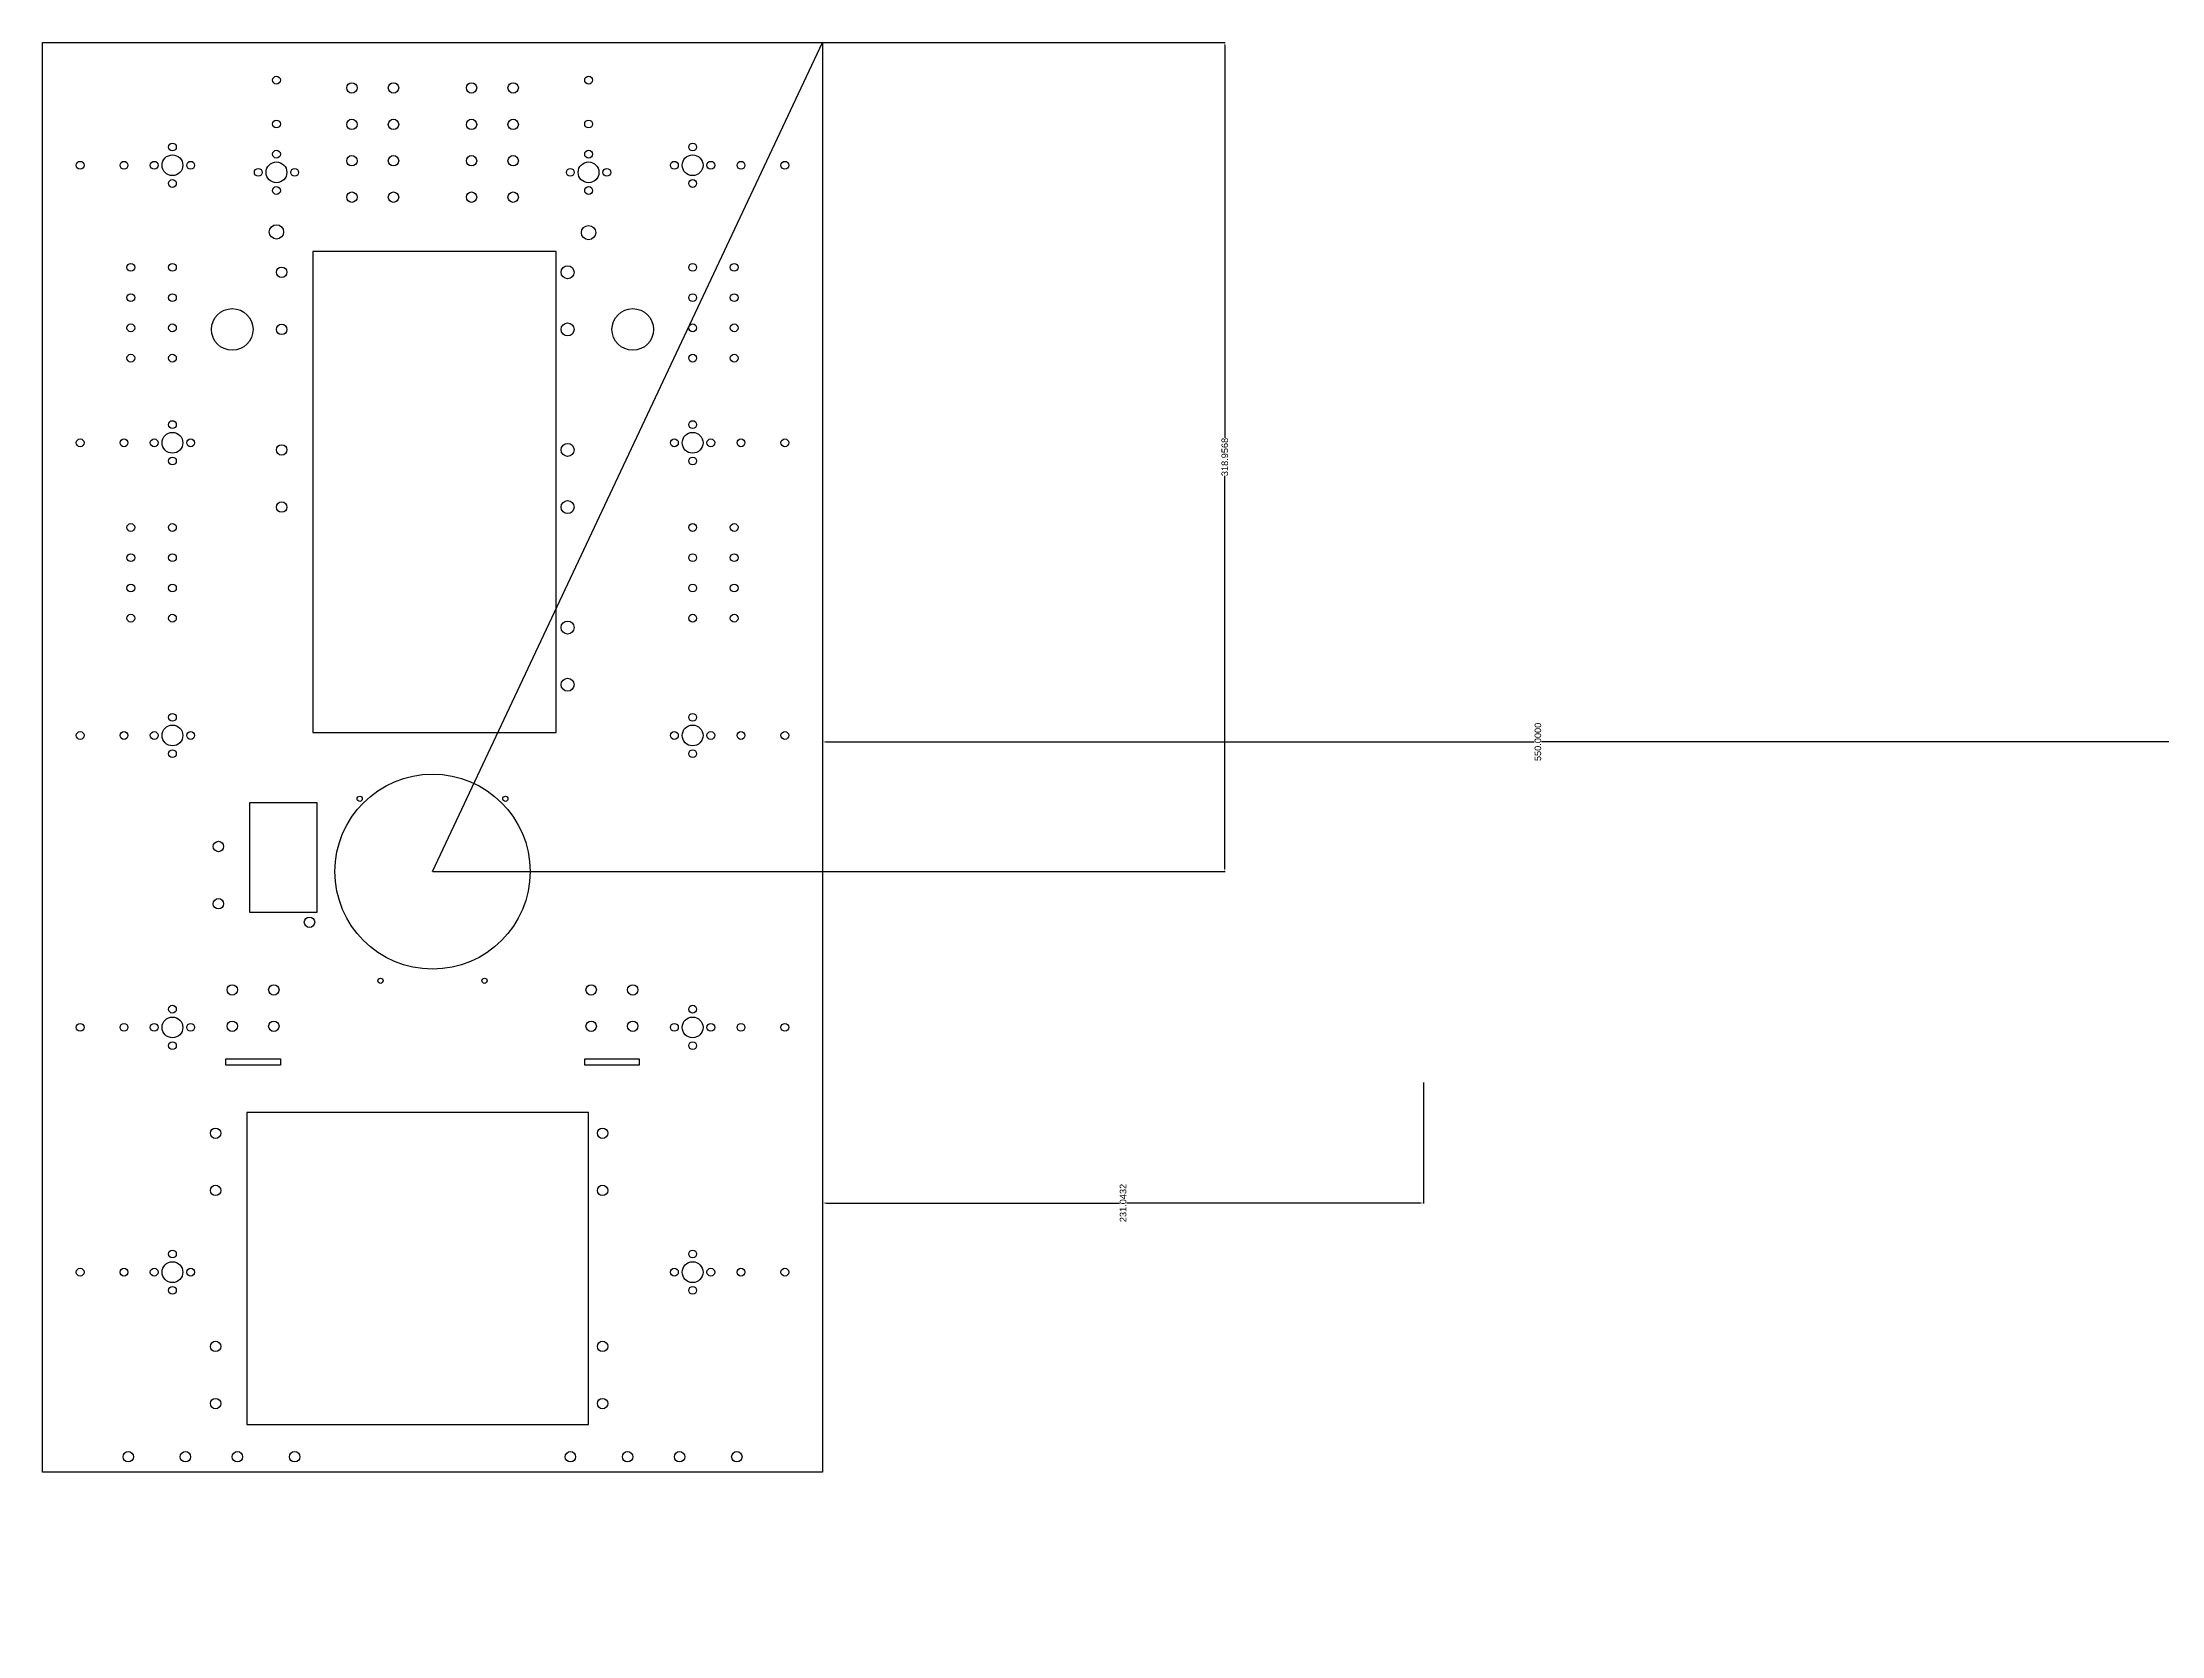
# Model space of a CAD drawing. Header units: millimetres. Extents: x -3146 to 345, y 429 to 1544.
# Drawn here: x -3146 to -2332, y 931 to 1544 of the extents above; entities that cross this region are included whole.
import ezdxf

# ---------------------------------------------------------------- set-up
doc = ezdxf.new("R2010")
doc.units = ezdxf.units.MM
doc.header["$MEASUREMENT"] = 0
doc.styles.get("Standard").update_dxf_attribs({"font": 'arial.ttf'})
doc.dimstyles.get("Standard").update_dxf_attribs({"dimtxt": 2.53, "dimasz": 1.18, "dimexe": 0.18, "dimexo": 0.0625, "dimgap": 0.09, "dimtad": 0, "dimtih": 1, "dimtoh": 1, "dimdec": 4, "dimzin": 0, "dimdsep": 46, "dimtxsty": 'Standard', "dimcen": 0.09, "dimclrd": 2, "dimclre": 2, "dimclrt": 2, "dimadec": 0, "dimazin": 0, "dimtfac": 1, "dimtdec": 4, "dimtofl": 0, "dimtmove": 0, "dimatfit": 3, "dimfxl": 1, "dimtolj": 1, "dimtzin": 0, "dimarcsym": 0})

# ---------------------------------------------------------------- blocks, each defined once
blk = doc.blocks.new('*D55')
at = {"color": 2, "lineweight": -2, "transparency": 16777216}
for p, q in [((-2846.36, 1294.11), (-2846.36, 1274.92)), ((-2296.36, 1294.11), (-2296.36, 1274.92)), ((-2845.18, 1275.1), (-2572.74, 1275.1)), ((-2297.54, 1275.1), (-2569.98, 1275.1)), ((-1734.56, 984.9), (-1734.56, 938.36)), ((-1503.52, 984.9), (-1503.52, 938.36)), ((-1733.38, 938.54), (-1620.42, 938.54)), ((-1504.7, 938.54), (-1617.66, 938.54))]:
    blk.add_line(p, q, dxfattribs=at)
at = {"color": 2, "transparency": 16777216}
for points in [[(-2845.18, 1274.91), (-2845.18, 1275.3), (-2846.36, 1275.1)], [(-2297.54, 1274.91), (-2297.54, 1275.3), (-2296.36, 1275.1)], [(-1733.38, 938.34), (-1733.38, 938.74), (-1734.56, 938.54)], [(-1504.7, 938.34), (-1504.7, 938.74), (-1503.52, 938.54)]]:
    blk.add_solid(points, dxfattribs=at)
at = {"layer": 'Defpoints', "color": 0, "transparency": 16777216}
for p in [(-2846.36, 1294.17), (-2296.36, 1294.17), (-2296.36, 1275.1), (-1734.56, 984.96), (-1503.52, 984.96), (-1734.56, 938.54)]:
    blk.add_point(p, dxfattribs=at)
at = {"color": 2, "transparency": 16777216, "char_height": 2.53, "attachment_point": 5, "rotation": 90}
for s, insert in [('\\A1;550.0000', (-2571.36, 1275.1)), ('\\A1;231.0432', (-1619.04, 938.54))]:
    blk.add_mtext(s, dxfattribs=dict(at, insert=insert))
blk = doc.blocks.new('*D57')
at = {"color": 2, "lineweight": -2, "transparency": 16777216}
for p, q in [((-2846.36, 1144.11), (-2846.36, 1097.57)), ((-2615.31, 1144.11), (-2615.31, 1097.57)), ((-2845.18, 1097.75), (-2732.22, 1097.75)), ((-2616.49, 1097.75), (-2729.45, 1097.75)), ((-1555.86, 984.59), (-1542.2, 984.69)), ((-1555.86, 983.41), (-1555.86, 984.59)), ((-1503.43, 984.96), (-1503.61, 984.96)), ((-1503.52, 984.87), (-1503.52, 985.05))]:
    blk.add_line(p, q, dxfattribs=at)
at = {"color": 2, "transparency": 16777216}
for points in [[(-2845.18, 1097.55), (-2845.18, 1097.95), (-2846.36, 1097.75)], [(-2616.49, 1097.55), (-2616.49, 1097.95), (-2615.31, 1097.75)], [(-1542.2, 984.89), (-1542.2, 984.49), (-1541.02, 984.7)]]:
    blk.add_solid(points, dxfattribs=at)
at = {"layer": 'Defpoints', "color": 0, "transparency": 16777216}
for p in [(-2846.36, 1144.17), (-2615.31, 1144.17), (-2846.36, 1097.75), (-1541.02, 984.7), (-1503.52, 984.96)]:
    blk.add_point(p, dxfattribs=at)
at = {"color": 2, "transparency": 16777216, "char_height": 2.53, "attachment_point": 5, "rotation": 90}
for s, insert in [('\\A1;231.0432', (-2730.84, 1097.75)), ('\\A1;R37.5000', (-1555.86, 975.88))]:
    blk.add_mtext(s, dxfattribs=dict(at, insert=insert))
blk = doc.blocks.new('*D65')
at = {"color": 2, "lineweight": -2, "transparency": 16777216}
for p, q in [((-2846.29, 1544.17), (-2691.55, 1544.17)), ((-2691.73, 1542.99), (-2691.73, 1392)), ((-2691.73, 1226.4), (-2691.73, 1377.39)), ((-2996.29, 1225.22), (-2691.55, 1225.22))]:
    blk.add_line(p, q, dxfattribs=at)
at = {"color": 2, "transparency": 16777216}
for points in [[(-2691.93, 1542.99), (-2691.53, 1542.99), (-2691.73, 1544.17)], [(-2691.93, 1226.4), (-2691.53, 1226.4), (-2691.73, 1225.22)]]:
    blk.add_solid(points, dxfattribs=at)
at = {"layer": 'Defpoints', "color": 0, "transparency": 16777216}
for p in [(-2846.36, 1544.17), (-2996.36, 1225.22), (-2691.73, 1225.22)]:
    blk.add_point(p, dxfattribs=at)
at = {"color": 2, "transparency": 16777216, "insert": (-2691.73, 1384.7), "char_height": 2.53, "attachment_point": 5, "rotation": 90}
blk.add_mtext('\\A1;318.9568', dxfattribs=at)

msp = doc.modelspace()

# ---------------------------------------------------------------- linework, layer by layer
msp.add_line((-2996.35702, 1225.21705), (-2846.35702, 1544.17385))
for points in [[(-3146.35702, 994.17385), (-3146.35702, 1544.17385), (-2846.35702, 1544.17385), (-2846.35702, 994.17385)], [(-3042.35435, 1278.75277), (-2948.75781, 1278.75277), (-2948.75781, 1463.75277), (-3042.35435, 1463.75277)], [(-3066.69526, 1209.64193), (-3040.69526, 1209.64193), (-3040.69526, 1251.64193), (-3066.69526, 1251.64193)], [(-3054.85702, 1150.71705), (-3075.85702, 1150.71705), (-3075.85702, 1153.21705), (-3054.85702, 1153.21705)], [(-2916.85702, 1150.71705), (-2937.85702, 1150.71705), (-2937.85702, 1153.21705), (-2916.85702, 1153.21705)], [(-3067.75794, 1012.58507), (-2936.35702, 1012.58507), (-2936.35702, 1132.58507), (-3067.75794, 1132.58507)]]:
    msp.add_lwpolyline(points, close=True)
for centre, radius in [((-3056.35702, 1529.64385), 1.5), ((-3027.35702, 1526.63383), 2), ((-3011.35702, 1526.63383), 2), ((-2981.35702, 1526.63383), 2), ((-2965.35702, 1526.63383), 2), ((-2936.35702, 1529.64385), 1.5), ((-3056.35702, 1512.77385), 1.5), ((-3027.35702, 1512.63383), 2), ((-3011.35702, 1512.63383), 2), ((-2981.35702, 1512.63383), 2), ((-2965.35702, 1512.63383), 2), ((-2936.35702, 1512.77385), 1.5), ((-3096.35702, 1496.90853), 4), ((-3096.35702, 1503.90853), 1.5), ((-3056.35702, 1501.17385), 1.5), ((-3027.35702, 1498.63383), 2), ((-3011.35702, 1498.63383), 2), ((-2981.35702, 1498.63383), 2), ((-2965.35702, 1498.63383), 2), ((-2936.35702, 1501.17385), 1.5), ((-2896.35702, 1496.90853), 4), ((-2896.35702, 1503.90853), 1.5), ((-3131.82702, 1496.90853), 1.5), ((-3114.95702, 1496.90853), 1.5), ((-3103.35702, 1496.90853), 1.5), ((-3096.35702, 1489.90853), 1.5), ((-3089.35702, 1496.90853), 1.5), ((-3063.35702, 1494.17385), 1.5), ((-3056.35702, 1494.17385), 4), ((-3049.35702, 1494.17385), 1.5), ((-2943.35702, 1494.17385), 1.5), ((-2936.35702, 1494.17385), 4), ((-2929.35702, 1494.17385), 1.5), ((-2903.35702, 1496.90853), 1.5), ((-2896.35702, 1489.90853), 1.5), ((-2889.35702, 1496.90853), 1.5), ((-2877.75702, 1496.90853), 1.5), ((-2860.88702, 1496.90853), 1.5), ((-3056.35702, 1487.17385), 1.5), ((-3027.35702, 1484.63383), 2), ((-3011.35702, 1484.63383), 2), ((-2981.35702, 1484.63383), 2), ((-2965.35702, 1484.63383), 2), ((-2936.35702, 1487.17385), 1.5), ((-3056.35702, 1471.26513), 2.75), ((-2936.35702, 1471.00277), 2.75), ((-3112.35702, 1457.63091), 1.5), ((-3096.35702, 1457.63091), 1.5), ((-2896.35702, 1457.63091), 1.5), ((-2880.35702, 1457.63091), 1.5), ((-3054.35435, 1455.75277), 2), ((-2944.40691, 1455.75277), 2.5), ((-3112.35702, 1445.99543), 1.5), ((-3096.35702, 1445.99543), 1.5), ((-2896.35702, 1445.99543), 1.5), ((-2880.35702, 1445.99543), 1.5), ((-3112.35702, 1434.35995), 1.5), ((-3096.35702, 1434.35995), 1.5), ((-3073.35702, 1433.75277), 8), ((-3054.35435, 1433.75277), 2), ((-2944.40691, 1433.75277), 2.5), ((-2919.35702, 1433.75277), 8), ((-2896.35702, 1434.35995), 1.5), ((-2880.35702, 1434.35995), 1.5), ((-3112.35702, 1422.72448), 1.5), ((-3096.35702, 1422.72448), 1.5), ((-2896.35702, 1422.72448), 1.5), ((-2880.35702, 1422.72448), 1.5), ((-3096.35702, 1390.16083), 4), ((-3096.35702, 1397.16083), 1.5), ((-2896.35702, 1390.16083), 4), ((-2896.35702, 1397.16083), 1.5), ((-3131.82702, 1390.16083), 1.5), ((-3114.95702, 1390.16083), 1.5), ((-3103.35702, 1390.16083), 1.5), ((-3089.35702, 1390.16083), 1.5), ((-3054.35435, 1387.42746), 2), ((-2944.40691, 1387.42746), 2.5), ((-2903.35702, 1390.16083), 1.5), ((-2889.35702, 1390.16083), 1.5), ((-2877.75702, 1390.16083), 1.5), ((-2860.88702, 1390.16083), 1.5), ((-3096.35702, 1383.16083), 1.5), ((-2896.35702, 1383.16083), 1.5), ((-3054.35435, 1365.42746), 2), ((-2944.40691, 1365.42746), 2.5), ((-3112.35702, 1357.59718), 1.5), ((-3096.35702, 1357.59718), 1.5), ((-2896.35702, 1357.59718), 1.5), ((-2880.35702, 1357.59718), 1.5), ((-3112.35702, 1345.96171), 1.5), ((-3096.35702, 1345.96171), 1.5), ((-2896.35702, 1345.96171), 1.5), ((-2880.35702, 1345.96171), 1.5), ((-3112.35702, 1334.32623), 1.5), ((-3096.35702, 1334.32623), 1.5), ((-2896.35702, 1334.32623), 1.5), ((-2880.35702, 1334.32623), 1.5), ((-3112.35702, 1322.69075), 1.5), ((-3096.35702, 1322.69075), 1.5), ((-2944.40691, 1319.10215), 2.5), ((-2896.35702, 1322.69075), 1.5), ((-2880.35702, 1322.69075), 1.5), ((-2944.40691, 1297.10215), 2.5), ((-3096.35702, 1277.5825), 4), ((-3096.35702, 1284.5825), 1.5), ((-2896.35702, 1277.5825), 4), ((-2896.35702, 1284.5825), 1.5), ((-3131.82702, 1277.5825), 1.5), ((-3114.95702, 1277.5825), 1.5), ((-3103.35702, 1277.5825), 1.5), ((-3096.35702, 1270.5825), 1.5), ((-3089.35702, 1277.5825), 1.5), ((-2903.35702, 1277.5825), 1.5), ((-2896.35702, 1270.5825), 1.5), ((-2889.35702, 1277.5825), 1.5), ((-2877.75702, 1277.5825), 1.5), ((-2860.88702, 1277.5825), 1.5), ((-2996.35702, 1225.21705), 37.5), ((-3024.35702, 1253.21705), 1), ((-2968.35702, 1253.21705), 1), ((-3078.69526, 1234.87659), 2), ((-3078.69526, 1212.87659), 2), ((-3043.64859, 1205.74096), 2), ((-3073.35702, 1179.71705), 2), ((-3057.35702, 1179.71705), 2), ((-3016.35702, 1183.21705), 1), ((-2976.35702, 1183.21705), 1), ((-2935.35702, 1179.71705), 2), ((-2919.35702, 1179.71705), 2), ((-3096.35702, 1172.29335), 1.5), ((-2896.35702, 1172.29335), 1.5), ((-3131.82702, 1165.29335), 1.5), ((-3114.95702, 1165.29335), 1.5), ((-3103.35702, 1165.29335), 1.5), ((-3096.35702, 1165.29335), 4), ((-3089.35702, 1165.29335), 1.5), ((-3073.35702, 1165.71705), 2), ((-3057.35702, 1165.71705), 2), ((-2935.35702, 1165.71705), 2), ((-2919.35702, 1165.71705), 2), ((-2903.35702, 1165.29335), 1.5), ((-2896.35702, 1165.29335), 4), ((-2889.35702, 1165.29335), 1.5), ((-2877.75702, 1165.29335), 1.5), ((-2860.88702, 1165.29335), 1.5), ((-3096.35702, 1158.29335), 1.5), ((-2896.35702, 1158.29335), 1.5), ((-3079.75794, 1124.58507), 2), ((-2930.95611, 1124.58507), 2), ((-3079.75794, 1102.58507), 2), ((-2930.95611, 1102.58507), 2), ((-3096.35702, 1078.14807), 1.5), ((-2896.35702, 1078.14807), 1.5), ((-3131.82702, 1071.14807), 1.5), ((-3114.95702, 1071.14807), 1.5), ((-3103.35702, 1071.14807), 1.5), ((-3096.35702, 1071.14807), 4), ((-3089.35702, 1071.14807), 1.5), ((-2903.35702, 1071.14807), 1.5), ((-2896.35702, 1071.14807), 4), ((-2889.35702, 1071.14807), 1.5), ((-2877.75702, 1071.14807), 1.5), ((-2860.88702, 1071.14807), 1.5), ((-3096.35702, 1064.14807), 1.5), ((-2896.35702, 1064.14807), 1.5), ((-3079.75794, 1042.58507), 2), ((-2930.95611, 1042.58507), 2), ((-3079.75794, 1020.58507), 2), ((-2930.95611, 1020.58507), 2), ((-3113.35702, 1000.17385), 2), ((-3091.35702, 1000.17385), 2), ((-3071.35702, 1000.17385), 2), ((-3049.35702, 1000.17385), 2), ((-2943.35702, 1000.17385), 2), ((-2921.35702, 1000.17385), 2), ((-2901.35702, 1000.17385), 2), ((-2879.35702, 1000.17385), 2)]:
    msp.add_circle(centre, radius)

# ---------------------------------------------------------------- dimensions: what is measured, and where the dimension line sits
for base, p1, p2, angle, picture, middle in [((-2691.72878, 1225.21705), (-2846.35702, 1544.17385), (-2996.35702, 1225.21705), 90, '*D65', (-2691.72878, 1384.69545)), ((-1734.56304, 938.54006), (-1503.51985, 984.96333), (-1734.56304, 984.96333), 180, '*D55', (-1619.04145, 938.54006))]:
    dim = msp.add_linear_dim(base=base, p1=p1, p2=p2, angle=angle, dimstyle='Standard')
    dim.commit()
    dim.dimension.update_dxf_attribs({"geometry": picture, "text_midpoint": middle})
dim = msp.add_radius_dim(center=(-1503.51985, 984.96333), mpoint=(-1541.0189, 984.69693), dimstyle='Standard')
dim.commit()
dim.dimension.update_dxf_attribs({"geometry": '*D57', "text_midpoint": (-1555.862, 975.88077), "dimtype": 164})

doc.saveas('drawing.dxf')
